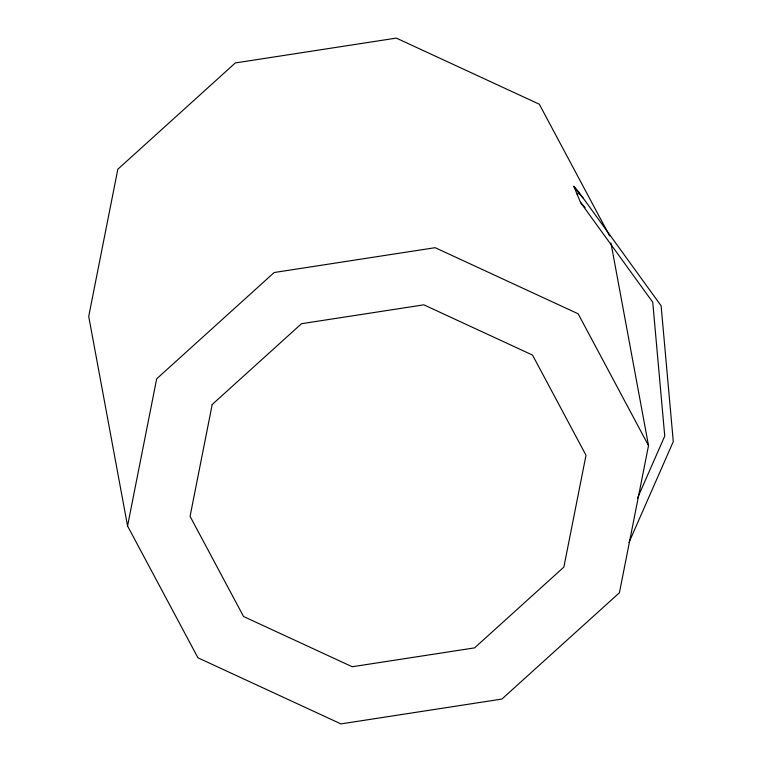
<?xml version="1.0" encoding="UTF-8"?>
<svg xmlns="http://www.w3.org/2000/svg" width="762" height="762" viewBox="0 0 762 762"><rect width="100%" height="100%" fill="white"/><g stroke="black" fill="none" stroke-linecap="round" stroke-linejoin="round"><path stroke-width="1.14" d="M127.559 525.98L156.677 378.819L274.168 272.52L435.159 247.688L578.148 313.792L648.519 445.599L619.401 592.76L501.91 699.059L340.919 723.9L197.93 657.787L127.559 525.98L88.716 316.401L117.834 169.24L235.325 62.941L396.316 38.1L539.306 104.213L609.676 236.02M637.499 498.138L664.75 436.093L652.739 302.228L580.463 202.359L573.776 186.319L578.472 191.614L661.111 305.791L673.284 441.598L628.936 542.582M577.167 194.453L578.815 193.281L583.378 198.377M580.463 202.359L585.159 207.645M573.776 186.319L578.815 193.281M578.472 191.614L579.711 194.577M610.972 243.002L648.519 445.599M212.207 404.498L190.071 516.331L243.554 616.506L352.225 666.75L474.583 647.881L563.87 567.09L586.007 455.247L532.524 355.073L423.843 304.829L301.495 323.707L212.207 404.498"/></g></svg>
